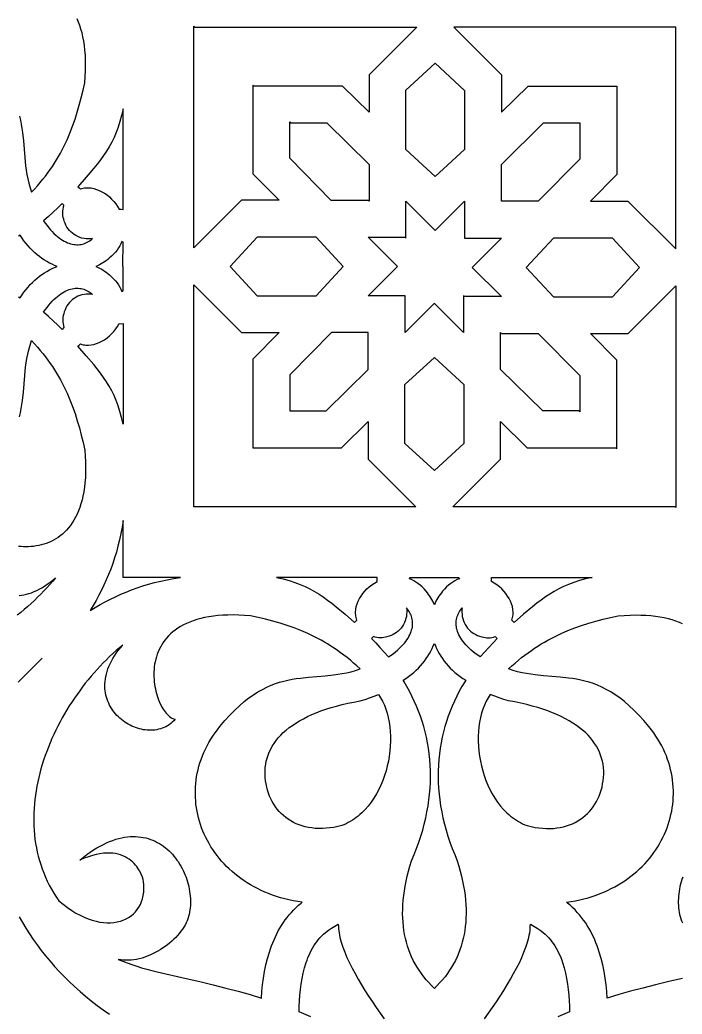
# Model space of a CAD drawing. Extents: x -212 to 212, y -212 to 212.
# Drawn here: x -64.7 to 38.6, y -116.6 to 38.6 of the extents above; entities that cross this region are included whole.
import ezdxf

# ---------------------------------------------------------------- set-up
doc = ezdxf.new("R2010")
doc.units = 0
doc.layers.add('PLAN_1', color=18, linetype='CONTINUOUS')

msp = doc.modelspace()

# ---------------------------------------------------------------- linework, layer by layer
at = {"layer": 'PLAN_1'}
for points in [[(-64.78, 23.55), (-64.63, 22.9), (-64.5, 22.26), (-64.4, 21.61), (-64.31, 20.97), (-64.18, 19.69), (-63.97, 17.1), (-63.83, 15.78), (-63.73, 15.12), (-63.62, 14.44), (-63.48, 13.76), (-63.32, 13.07), (-63.12, 12.36), (-62.89, 11.65), (-62.42, 12.16), (-61.98, 12.66), (-61.55, 13.17), (-61.14, 13.68), (-60.74, 14.18), (-60.36, 14.69), (-60, 15.2), (-59.65, 15.7), (-59.32, 16.21), (-59, 16.73), (-58.7, 17.24), (-58.41, 17.75), (-57.86, 18.79), (-57.37, 19.83), (-56.91, 20.89), (-56.5, 21.96), (-56.12, 23.04), (-55.77, 24.14), (-55.45, 25.27), (-55.15, 26.41), (-54.86, 27.57), (-54.6, 28.76), (-54.53, 29.7), (-54.48, 30.59), (-54.47, 31.45), (-54.48, 32.28), (-54.51, 33.07), (-54.57, 33.82), (-54.65, 34.55), (-54.75, 35.24), (-54.88, 35.9), (-55.02, 36.53), (-55.19, 37.13), (-55.37, 37.69), (-55.57, 38.23), (-55.79, 38.74)], [(-64.91, -4.66), (-64.67, -4.82), (-64.38, -4.37), (-64.08, -3.94), (-63.76, -3.53), (-63.44, -3.14), (-63.1, -2.76), (-62.75, -2.41), (-62.4, -2.08), (-62.03, -1.76), (-61.66, -1.46), (-61.28, -1.19), (-60.9, -0.93), (-60.51, -0.69), (-60.11, -0.47), (-59.71, -0.27), (-59.31, -0.09), (-58.9, 0.07), (-59.31, 0.23), (-59.71, 0.41), (-60.11, 0.61), (-60.51, 0.83), (-60.9, 1.07), (-61.29, 1.33), (-61.67, 1.61), (-62.04, 1.9), (-62.4, 2.22), (-62.76, 2.55), (-63.1, 2.91), (-63.44, 3.28), (-63.76, 3.67), (-64.08, 4.08), (-64.38, 4.51), (-64.67, 4.96), (-64.91, 4.81)], [(-64.78, -23.41), (-64.63, -22.76), (-64.5, -22.11), (-64.39, -21.47), (-64.31, -20.83), (-64.18, -19.54), (-63.97, -16.96), (-63.83, -15.64), (-63.73, -14.97), (-63.62, -14.3), (-63.48, -13.61), (-63.32, -12.92), (-63.12, -12.22), (-62.89, -11.51), (-62.42, -12.01), (-61.97, -12.52), (-61.55, -13.03), (-61.13, -13.53), (-60.74, -14.04), (-60.36, -14.55), (-60, -15.05), (-59.65, -15.56), (-59.32, -16.07), (-59, -16.58), (-58.7, -17.1), (-58.41, -17.61), (-57.86, -18.64), (-57.37, -19.69), (-56.91, -20.74), (-56.5, -21.81), (-56.12, -22.9), (-55.77, -24), (-55.44, -25.12), (-55.14, -26.26), (-54.86, -27.43), (-54.6, -28.62), (-54.53, -29.55), (-54.48, -30.45), (-54.47, -31.31), (-54.48, -32.13), (-54.51, -32.92), (-54.57, -33.68), (-54.65, -34.4), (-54.75, -35.1), (-54.88, -35.76), (-55.02, -36.38), (-55.19, -36.98), (-55.37, -37.55), (-55.57, -38.09), (-55.79, -38.6), (-56.03, -39.08), (-56.28, -39.53), (-56.55, -39.96), (-56.83, -40.35), (-57.12, -40.73), (-57.43, -41.08), (-57.75, -41.4), (-58.08, -41.7), (-58.42, -41.97), (-58.76, -42.22), (-59.12, -42.45), (-59.49, -42.66), (-59.86, -42.85), (-60.23, -43.02), (-60.61, -43.16), (-61, -43.29), (-61.39, -43.4), (-61.78, -43.49), (-62.17, -43.56), (-62.57, -43.62), (-62.96, -43.66), (-63.36, -43.68), (-63.75, -43.69), (-64.14, -43.68), (-64.52, -43.66), (-64.91, -43.63)], [(-64.84, -51.29), (-64.46, -51.24), (-64.08, -51.18), (-63.69, -51.09), (-63.3, -50.98), (-62.9, -50.85), (-62.5, -50.69), (-62.1, -50.51), (-61.69, -50.3), (-61.27, -50.07), (-60.86, -49.82), (-60.44, -49.54), (-60.01, -49.23), (-59.59, -48.89), (-59.16, -48.52), (-59.59, -49.04), (-60.04, -49.56), (-60.5, -50.07), (-60.97, -50.58), (-61.46, -51.08), (-61.95, -51.57), (-62.46, -52.06), (-62.97, -52.54), (-63.5, -53.01), (-64.04, -53.47), (-64.59, -53.93), (-65.14, -54.38)], [(38.64, -111.06), (36.5, -111.56), (34.43, -112.06), (32.44, -112.57), (30.52, -113.07), (28.68, -113.59), (26.9, -114.13), (26.82, -113.08), (26.72, -112.04), (26.58, -111), (26.41, -109.97), (26.2, -108.95), (25.95, -107.94), (25.66, -106.95), (25.5, -106.46), (25.33, -105.98), (25.14, -105.5), (24.94, -105.03), (24.73, -104.57), (24.51, -104.11), (24.28, -103.66), (24.03, -103.22), (23.76, -102.79), (23.48, -102.36), (23.19, -101.95), (22.88, -101.54), (22.56, -101.14), (22.22, -100.75), (21.87, -100.37), (21.5, -100), (21.11, -99.65), (20.71, -99.3), (20.55, -99.17), (21.25, -99.07), (21.94, -98.94), (22.61, -98.8), (23.27, -98.64), (23.92, -98.46), (24.56, -98.27), (25.18, -98.06), (25.78, -97.83), (26.37, -97.58), (26.95, -97.33), (27.52, -97.05), (28.07, -96.76), (28.6, -96.46), (29.12, -96.14), (29.63, -95.81), (30.12, -95.47), (30.59, -95.12), (31.05, -94.75), (31.5, -94.37), (31.93, -93.98), (32.34, -93.58), (32.74, -93.17), (33.12, -92.75), (33.48, -92.32), (33.83, -91.87), (34.17, -91.42), (34.48, -90.97), (34.78, -90.5), (35.07, -90.03), (35.33, -89.55), (35.58, -89.06), (35.82, -88.56), (36.03, -88.06), (36.23, -87.56), (36.41, -87.05), (36.57, -86.53), (36.71, -86.01), (36.84, -85.48), (36.95, -84.96), (37.04, -84.42), (37.11, -83.89), (37.17, -83.35), (37.2, -82.81), (37.22, -82.27), (37.21, -81.73), (37.19, -81.19), (37.15, -80.65), (37.09, -80.1), (37.01, -79.56), (36.91, -79.02), (36.79, -78.48), (36.65, -77.94), (36.49, -77.4), (36.32, -76.87), (36.12, -76.34), (35.9, -75.81), (35.66, -75.29), (35.39, -74.77), (35.11, -74.25), (34.81, -73.74), (34.49, -73.23), (34.14, -72.73), (33.78, -72.24), (33.39, -71.75), (32.59, -70.82), (31.82, -69.97), (31.05, -69.19), (30.31, -68.49), (29.57, -67.86), (28.85, -67.29), (28.14, -66.78), (27.44, -66.34), (26.75, -65.94), (26.07, -65.6), (25.39, -65.3), (24.73, -65.04), (24.07, -64.83), (23.41, -64.64), (22.76, -64.49), (22.12, -64.36), (21.47, -64.26), (20.83, -64.17), (19.55, -64.04), (16.96, -63.83), (15.64, -63.69), (14.97, -63.59), (14.3, -63.48), (13.62, -63.34), (12.92, -63.18), (12.22, -62.98), (11.51, -62.75), (12.02, -62.28), (12.52, -61.84), (13.03, -61.41), (13.54, -60.99), (14.04, -60.6), (14.55, -60.22), (15.06, -59.86), (15.56, -59.51), (16.07, -59.18), (16.58, -58.86), (17.1, -58.56), (17.61, -58.27), (18.65, -57.72), (19.69, -57.23), (20.75, -56.77), (21.82, -56.36), (22.9, -55.98), (24, -55.63), (25.13, -55.31), (26.27, -55.01), (27.43, -54.72), (28.62, -54.46), (29.56, -54.39), (30.45, -54.34), (31.31, -54.33), (32.14, -54.34), (32.93, -54.37), (33.68, -54.43), (34.41, -54.51), (35.1, -54.61), (35.76, -54.74), (36.39, -54.88), (36.99, -55.05), (37.55, -55.23), (38.09, -55.43), (38.6, -55.65)], [(-64.97, -64.83), (-61.23, -61.09), (-64.97, -64.83)], [(38.67, -95.28), (38.54, -95.64), (38.43, -96), (38.33, -96.37), (38.24, -96.74), (38.16, -97.11), (38.1, -97.48), (38.05, -97.85), (38.01, -98.22), (37.99, -98.58), (37.98, -98.95), (37.98, -99.31), (37.99, -99.68), (38.02, -100.03), (38.06, -100.39), (38.12, -100.73), (38.19, -101.08), (38.27, -101.41), (38.37, -101.74), (38.49, -102.07), (38.64, -102.4)], [(-64.82, -101.44), (-64.31, -102.34), (-63.78, -103.23), (-63.21, -104.11), (-62.63, -104.98), (-62.01, -105.84), (-61.38, -106.69), (-60.71, -107.53), (-60.02, -108.36), (-59.31, -109.18), (-58.57, -109.99), (-57.8, -110.78), (-57.01, -111.57), (-56.19, -112.33), (-55.34, -113.09), (-54.47, -113.83), (-53.58, -114.56), (-52.66, -115.27), (-51.71, -115.96), (-50.73, -116.64)], [(-19.32, -117.05), (-21.17, -116.26), (-21.15, -115.41), (-21.1, -114.55), (-21.04, -113.68), (-20.95, -112.81), (-20.84, -111.94), (-20.7, -111.08), (-20.52, -110.24), (-20.31, -109.41), (-20.06, -108.59), (-19.93, -108.2), (-19.78, -107.81), (-19.62, -107.43), (-19.45, -107.06), (-19.26, -106.69), (-19.07, -106.34), (-18.86, -105.99), (-18.65, -105.66), (-18.42, -105.33), (-18.17, -105.02), (-17.91, -104.72), (-17.64, -104.44), (-17.36, -104.16), (-17.06, -103.9), (-16.59, -103.54), (-16.09, -103.21), (-15.58, -102.9), (-15.05, -102.61), (-15.04, -102.94), (-15.03, -103.27), (-14.99, -103.61), (-14.94, -103.96), (-14.88, -104.31), (-14.8, -104.68), (-14.6, -105.42), (-14.35, -106.19), (-14.05, -106.98), (-13.71, -107.79), (-13.33, -108.61), (-12.9, -109.46), (-12.44, -110.31), (-11.95, -111.18), (-11.43, -112.05), (-10.89, -112.93), (-10.32, -113.82), (-9.74, -114.7), (-9.13, -115.59), (-7.9, -117.35)], [(7.76, -117.35), (9, -115.59), (9.6, -114.71), (10.18, -113.82), (10.75, -112.93), (11.29, -112.05), (11.81, -111.18), (12.3, -110.31), (12.76, -109.46), (13.19, -108.62), (13.57, -107.79), (13.91, -106.98), (14.21, -106.19), (14.46, -105.42), (14.66, -104.68), (14.74, -104.32), (14.8, -103.96), (14.85, -103.61), (14.88, -103.27), (14.9, -102.94), (14.91, -102.61), (15.44, -102.9), (15.95, -103.21), (16.45, -103.54), (16.92, -103.9), (17.22, -104.16), (17.5, -104.44), (17.78, -104.72), (18.03, -105.02), (18.28, -105.34), (18.51, -105.66), (18.73, -105.99), (18.93, -106.34), (19.13, -106.69), (19.31, -107.06), (19.48, -107.43), (19.64, -107.81), (19.79, -108.2), (19.93, -108.6), (20.17, -109.41), (20.38, -110.24), (20.56, -111.09), (20.7, -111.95), (20.82, -112.81), (20.9, -113.68), (20.97, -114.55), (21.01, -115.41), (21.03, -116.26), (19.18, -117.05)]]:
    msp.add_lwpolyline(points, dxfattribs=at)
for points in [[(-28.23, 28.23), (-28.37, 28.37), (-28.38, 14.55), (-24.29, 10.4), (-30.14, 10.4), (-37.59, 2.96), (-37.57, 37.57), (-37.43, 37.43), (-2.82, 37.45), (-10.26, 29.99), (-10.26, 24.15), (-14.41, 28.24)], [(28.37, 28.23), (28.38, 14.41), (24.29, 10.26), (30.13, 10.26), (37.59, 2.81), (37.57, 37.43), (2.95, 37.45), (10.4, 29.99), (10.4, 24.15), (14.55, 28.24)], [(0.07, 14.13), (-4.51, 18.35), (-4.51, 27.57), (0.07, 31.79), (4.65, 27.56), (4.65, 18.35)], [(-55.67, 12.51), (-55.49, 12.36), (-55.32, 12.19), (-55.29, 12.17), (-55.08, 12.23), (-54.87, 12.28), (-54.66, 12.32), (-54.45, 12.34), (-54.24, 12.35), (-54.03, 12.35), (-53.6, 12.32), (-53.17, 12.24), (-52.75, 12.11), (-52.33, 11.95), (-51.92, 11.74), (-51.52, 11.5), (-51.13, 11.23), (-50.76, 10.92), (-50.41, 10.59), (-50.08, 10.22), (-49.77, 9.84), (-49.49, 9.42), (-49.23, 8.99), (-48.94, 9), (-48.63, 8.97), (-48.63, 24.67), (-48.85, 23.66), (-49.11, 22.71), (-49.39, 21.83), (-49.7, 21), (-50.03, 20.21), (-50.4, 19.47), (-50.79, 18.75), (-51.21, 18.06), (-51.66, 17.39), (-52.14, 16.72), (-52.65, 16.06), (-53.19, 15.39), (-54.37, 14)], [(-10.25, 10.25), (-10.39, 10.39), (-16.14, 10.39), (-22.63, 16.97), (-22.63, 22.63), (-22.49, 22.49), (-16.83, 22.49), (-10.25, 15.99)], [(10.39, 10.25), (10.39, 15.99), (16.97, 22.49), (22.63, 22.49), (22.63, 16.83), (16.13, 10.25)], [(-57.85, 9.57), (-57.89, 9.62), (-58.14, 9.89), (-58.82, 9.22), (-59.53, 8.56), (-60.27, 7.89), (-61.03, 7.22), (-60.75, 6.83), (-60.48, 6.46), (-60.21, 6.12), (-59.94, 5.81), (-59.67, 5.51), (-59.4, 5.24), (-59.13, 4.98), (-58.87, 4.75), (-58.6, 4.54), (-58.34, 4.35), (-58.08, 4.18), (-57.82, 4.03), (-57.56, 3.9), (-57.31, 3.78), (-57.05, 3.69), (-56.81, 3.61), (-56.56, 3.55), (-56.32, 3.5), (-56.08, 3.48), (-55.84, 3.47), (-55.61, 3.47), (-55.38, 3.49), (-55.16, 3.52), (-54.94, 3.57), (-54.73, 3.63), (-54.52, 3.71), (-54.32, 3.8), (-54.12, 3.9), (-53.93, 4.01), (-53.74, 4.14), (-53.56, 4.27), (-53.38, 4.42), (-53.7, 4.38), (-54.02, 4.37), (-54.37, 4.39), (-54.71, 4.43), (-55.04, 4.51), (-55.36, 4.61), (-55.67, 4.73), (-55.97, 4.88), (-56.25, 5.06), (-56.51, 5.25), (-56.76, 5.47), (-56.98, 5.71), (-57.19, 5.96), (-57.38, 6.23), (-57.54, 6.52), (-57.68, 6.82), (-57.8, 7.13), (-57.88, 7.46), (-57.95, 7.71), (-58, 7.97), (-58.02, 8.23), (-58.03, 8.5), (-58.02, 8.77), (-57.98, 9.04), (-57.93, 9.31)], [(-4.64, -4.5), (-10.4, -4.5), (-5.82, 0.07), (-5.83, 0.07), (-10.4, 4.64), (-4.64, 4.64), (-4.5, 4.5), (-4.5, 10.26), (0.07, 5.69), (0.07, 5.68), (4.64, 10.25), (4.64, 4.5), (10.4, 4.5), (5.82, -0.07), (5.83, -0.07), (10.4, -4.64), (4.64, -4.64), (4.5, -4.5), (4.5, -10.26), (-0.07, -5.69), (-0.07, -5.68), (-4.64, -10.25)], [(-48.63, 0.07), (-48.64, 0.07), (-48.63, 3.89), (-48.81, 3.97), (-48.96, 3.63), (-49.13, 3.29), (-49.33, 2.96), (-49.56, 2.63), (-49.82, 2.3), (-50.1, 1.98), (-50.42, 1.67), (-50.77, 1.36), (-51.01, 1.16), (-51.26, 0.97), (-51.52, 0.79), (-51.78, 0.62), (-52.05, 0.47), (-52.32, 0.32), (-52.59, 0.19), (-52.87, 0.07), (-52.59, -0.05), (-52.32, -0.18), (-52.05, -0.32), (-51.78, -0.48), (-51.52, -0.65), (-51.26, -0.83), (-51.01, -1.02), (-50.76, -1.22), (-50.42, -1.53), (-50.1, -1.84), (-49.81, -2.16), (-49.56, -2.48), (-49.33, -2.82), (-49.13, -3.15), (-48.95, -3.49), (-48.81, -3.83), (-48.63, -3.75)], [(-14.27, 0.07), (-18.49, 4.65), (-27.71, 4.65), (-31.93, 0.07), (-27.7, -4.51), (-18.49, -4.5)], [(14.27, -0.07), (18.49, -4.65), (27.71, -4.65), (31.93, -0.07), (27.7, 4.51), (18.49, 4.5), (14.27, -0.07)], [(-28.37, -28.23), (-14.55, -28.24), (-10.4, -24.15), (-10.4, -29.99), (-2.95, -37.45), (-37.57, -37.43), (-37.59, -2.81), (-30.13, -10.26), (-24.29, -10.26), (-28.38, -14.41)], [(37.57, -37.57), (37.43, -37.43), (2.82, -37.45), (10.26, -29.99), (10.26, -24.15), (14.41, -28.24), (28.23, -28.23), (28.37, -28.37), (28.38, -14.55), (24.29, -10.4), (30.14, -10.4), (37.59, -2.96)], [(-57.84, -9.43), (-57.89, -9.48), (-58.14, -9.75), (-58.82, -9.08), (-59.53, -8.42), (-60.26, -7.75), (-61.02, -7.07), (-60.75, -6.69), (-60.48, -6.32), (-60.21, -5.98), (-59.94, -5.66), (-59.67, -5.37), (-59.4, -5.09), (-59.13, -4.84), (-58.87, -4.61), (-58.6, -4.4), (-58.34, -4.21), (-58.08, -4.04), (-57.82, -3.89), (-57.56, -3.75), (-57.31, -3.64), (-57.05, -3.54), (-56.81, -3.47), (-56.56, -3.41), (-56.32, -3.36), (-56.08, -3.33), (-55.84, -3.32), (-55.61, -3.33), (-55.38, -3.35), (-55.16, -3.38), (-54.94, -3.43), (-54.73, -3.49), (-54.52, -3.57), (-54.32, -3.66), (-54.12, -3.76), (-53.92, -3.87), (-53.74, -4), (-53.55, -4.13), (-53.38, -4.28), (-53.69, -4.24), (-54.02, -4.23), (-54.37, -4.25), (-54.71, -4.29), (-55.04, -4.36), (-55.36, -4.46), (-55.67, -4.59), (-55.96, -4.74), (-56.24, -4.92), (-56.51, -5.11), (-56.75, -5.33), (-56.98, -5.56), (-57.19, -5.82), (-57.38, -6.09), (-57.54, -6.38), (-57.68, -6.68), (-57.8, -6.99), (-57.88, -7.32), (-57.95, -7.57), (-58, -7.83), (-58.02, -8.09), (-58.03, -8.36), (-58.02, -8.63), (-57.98, -8.9), (-57.92, -9.16)], [(-55.67, -12.36), (-55.49, -12.22), (-55.32, -12.05), (-55.29, -12.02), (-55.08, -12.09), (-54.87, -12.14), (-54.66, -12.18), (-54.45, -12.2), (-54.24, -12.21), (-54.03, -12.21), (-53.6, -12.18), (-53.17, -12.1), (-52.75, -11.97), (-52.33, -11.81), (-51.92, -11.6), (-51.52, -11.36), (-51.13, -11.09), (-50.76, -10.78), (-50.41, -10.44), (-50.08, -10.08), (-49.77, -9.69), (-49.48, -9.28), (-49.23, -8.85), (-48.93, -8.86), (-48.63, -8.83), (-48.62, -24.53), (-48.85, -23.51), (-49.11, -22.57), (-49.39, -21.69), (-49.7, -20.85), (-50.03, -20.07), (-50.4, -19.32), (-50.79, -18.61), (-51.21, -17.92), (-51.66, -17.24), (-52.14, -16.58), (-52.65, -15.92), (-53.19, -15.25), (-54.37, -13.86)], [(-10.39, -10.25), (-16.13, -10.25), (-22.63, -16.83), (-22.63, -22.49), (-16.97, -22.49), (-10.39, -15.99)], [(22.63, -22.63), (22.49, -22.49), (16.83, -22.49), (10.25, -16), (10.25, -10.25), (10.39, -10.39), (16.14, -10.39), (22.63, -16.97)], [(-0.07, -14.13), (4.51, -18.35), (4.51, -27.57), (-0.07, -31.79), (-4.65, -27.56), (-4.65, -18.35), (-0.07, -14.12)], [(-48.61, -48.47), (-48.61, -39.56), (-48.78, -40.61), (-48.97, -41.63), (-49.18, -42.62), (-49.42, -43.58), (-49.67, -44.51), (-49.94, -45.42), (-50.24, -46.3), (-50.55, -47.17), (-50.89, -48.01), (-51.24, -48.84), (-51.62, -49.66), (-52.01, -50.46), (-52.42, -51.26), (-52.84, -52.05), (-53.29, -52.83), (-53.75, -53.61), (-52.97, -53.15), (-52.19, -52.7), (-51.4, -52.28), (-50.6, -51.87), (-49.8, -51.48), (-48.98, -51.1), (-48.15, -50.75), (-47.31, -50.41), (-46.44, -50.1), (-45.56, -49.8), (-44.65, -49.53), (-43.72, -49.27), (-42.76, -49.04), (-41.77, -48.83), (-40.75, -48.64), (-39.69, -48.47)], [(-12.5, -55.53), (-12.36, -55.35), (-12.19, -55.18), (-12.16, -55.15), (-12.23, -54.94), (-12.28, -54.73), (-12.32, -54.52), (-12.34, -54.31), (-12.35, -54.1), (-12.35, -53.88), (-12.32, -53.46), (-12.24, -53.03), (-12.11, -52.61), (-11.95, -52.19), (-11.74, -51.78), (-11.5, -51.38), (-11.23, -50.99), (-10.92, -50.62), (-10.58, -50.27), (-10.22, -49.94), (-9.83, -49.63), (-9.42, -49.34), (-8.99, -49.09), (-9, -48.79), (-8.97, -48.49), (-24.67, -48.48), (-23.65, -48.71), (-22.71, -48.97), (-21.83, -49.25), (-21, -49.56), (-20.21, -49.89), (-19.47, -50.26), (-18.75, -50.65), (-18.06, -51.07), (-17.39, -51.52), (-16.72, -52), (-16.06, -52.51), (-15.39, -53.05), (-14, -54.23)], [(-0.07, -48.49), (-0.07, -48.5), (3.75, -48.49), (3.83, -48.67), (3.49, -48.81), (3.15, -48.99), (2.82, -49.19), (2.49, -49.42), (2.16, -49.67), (1.84, -49.96), (1.53, -50.28), (1.22, -50.63), (1.02, -50.87), (0.83, -51.12), (0.65, -51.38), (0.48, -51.64), (0.33, -51.91), (0.18, -52.18), (0.05, -52.45), (-0.07, -52.73), (-0.32, -52.18), (-0.47, -51.91), (-0.62, -51.64), (-0.79, -51.38), (-0.97, -51.12), (-1.16, -50.87), (-1.36, -50.62), (-1.67, -50.27), (-1.98, -49.96), (-2.3, -49.67), (-2.63, -49.42), (-2.96, -49.19), (-3.29, -48.99), (-3.63, -48.81), (-3.97, -48.67), (-3.89, -48.49)], [(12.37, -55.53), (12.22, -55.35), (12.05, -55.18), (12.02, -55.15), (12.09, -54.94), (12.14, -54.73), (12.18, -54.52), (12.2, -54.31), (12.21, -54.1), (12.21, -53.89), (12.18, -53.46), (12.1, -53.03), (11.97, -52.61), (11.81, -52.19), (11.6, -51.78), (11.36, -51.38), (11.09, -50.99), (10.78, -50.62), (10.45, -50.27), (10.08, -49.94), (9.69, -49.63), (9.28, -49.34), (8.85, -49.09), (8.86, -48.79), (8.83, -48.49), (24.53, -48.49), (23.52, -48.71), (22.57, -48.97), (21.69, -49.25), (20.86, -49.56), (20.07, -49.89), (19.33, -50.26), (18.61, -50.65), (17.92, -51.07), (17.25, -51.52), (16.58, -52), (15.92, -52.51), (15.25, -53.05), (13.86, -54.23)], [(-9.57, -57.7), (-9.62, -57.75), (-9.89, -58), (-9.22, -58.68), (-8.56, -59.39), (-7.89, -60.12), (-7.21, -60.88), (-6.83, -60.61), (-6.46, -60.34), (-6.12, -60.07), (-5.8, -59.8), (-5.51, -59.53), (-5.23, -59.26), (-4.98, -58.99), (-4.75, -58.73), (-4.54, -58.46), (-4.35, -58.2), (-4.18, -57.94), (-4.03, -57.68), (-3.89, -57.42), (-3.78, -57.17), (-3.68, -56.91), (-3.61, -56.67), (-3.55, -56.42), (-3.5, -56.18), (-3.47, -55.94), (-3.46, -55.7), (-3.47, -55.47), (-3.49, -55.25), (-3.52, -55.02), (-3.57, -54.8), (-3.63, -54.59), (-3.71, -54.38), (-3.8, -54.18), (-3.9, -53.98), (-4.01, -53.78), (-4.14, -53.6), (-4.27, -53.41), (-4.42, -53.24), (-4.38, -53.55), (-4.37, -53.88), (-4.39, -54.23), (-4.43, -54.57), (-4.5, -54.9), (-4.6, -55.22), (-4.73, -55.53), (-4.88, -55.82), (-5.06, -56.1), (-5.25, -56.37), (-5.47, -56.61), (-5.7, -56.84), (-5.96, -57.05), (-6.23, -57.24), (-6.52, -57.4), (-6.82, -57.54), (-7.13, -57.65), (-7.46, -57.74), (-7.71, -57.81), (-7.97, -57.86), (-8.23, -57.88), (-8.5, -57.89), (-8.77, -57.88), (-9.04, -57.84), (-9.3, -57.78)], [(9.43, -57.71), (9.48, -57.75), (9.75, -58), (9.08, -58.68), (8.42, -59.39), (7.75, -60.13), (7.08, -60.89), (6.69, -60.61), (6.32, -60.34), (5.98, -60.07), (5.67, -59.8), (5.37, -59.53), (5.1, -59.26), (4.84, -58.99), (4.61, -58.73), (4.4, -58.46), (4.21, -58.2), (4.04, -57.94), (3.89, -57.68), (3.76, -57.42), (3.64, -57.17), (3.55, -56.91), (3.47, -56.66), (3.41, -56.42), (3.36, -56.18), (3.34, -55.94), (3.33, -55.7), (3.33, -55.47), (3.35, -55.24), (3.38, -55.02), (3.43, -54.8), (3.49, -54.59), (3.57, -54.38), (3.66, -54.18), (3.76, -53.98), (3.87, -53.78), (4, -53.6), (4.13, -53.42), (4.28, -53.24), (4.24, -53.55), (4.23, -53.88), (4.25, -54.23), (4.29, -54.57), (4.37, -54.9), (4.47, -55.22), (4.59, -55.53), (4.74, -55.83), (4.92, -56.11), (5.11, -56.37), (5.33, -56.62), (5.57, -56.84), (5.82, -57.05), (6.09, -57.24), (6.38, -57.4), (6.68, -57.54), (6.99, -57.66), (7.32, -57.74), (7.57, -57.81), (7.83, -57.86), (8.09, -57.88), (8.36, -57.89), (8.63, -57.88), (8.9, -57.84), (9.17, -57.79)], [(-27.04, -114.13), (-26.96, -113.08), (-26.86, -112.04), (-26.72, -111), (-26.55, -109.97), (-26.34, -108.94), (-26.09, -107.94), (-25.8, -106.95), (-25.64, -106.46), (-25.46, -105.98), (-25.28, -105.5), (-25.08, -105.03), (-24.87, -104.57), (-24.65, -104.11), (-24.41, -103.66), (-24.16, -103.22), (-23.9, -102.79), (-23.62, -102.36), (-23.33, -101.94), (-23.02, -101.54), (-22.7, -101.14), (-22.36, -100.75), (-22.01, -100.37), (-21.64, -100), (-21.25, -99.65), (-20.84, -99.3), (-20.69, -99.17), (-21.39, -99.07), (-22.08, -98.94), (-22.75, -98.8), (-23.41, -98.64), (-24.06, -98.46), (-24.69, -98.26), (-25.31, -98.05), (-25.92, -97.83), (-26.51, -97.58), (-27.09, -97.32), (-27.65, -97.05), (-28.2, -96.76), (-28.74, -96.46), (-29.26, -96.14), (-29.76, -95.81), (-30.25, -95.47), (-30.73, -95.11), (-31.19, -94.75), (-31.63, -94.37), (-32.06, -93.98), (-32.48, -93.58), (-32.87, -93.17), (-33.26, -92.74), (-33.62, -92.31), (-33.97, -91.87), (-34.3, -91.42), (-34.62, -90.96), (-34.92, -90.5), (-35.2, -90.02), (-35.47, -89.54), (-35.72, -89.06), (-35.95, -88.56), (-36.17, -88.06), (-36.37, -87.55), (-36.55, -87.04), (-36.71, -86.53), (-36.85, -86.01), (-36.98, -85.48), (-37.09, -84.95), (-37.18, -84.42), (-37.25, -83.89), (-37.3, -83.35), (-37.34, -82.81), (-37.35, -82.27), (-37.35, -81.73), (-37.33, -81.19), (-37.29, -80.64), (-37.23, -80.1), (-37.15, -79.56), (-37.05, -79.02), (-36.93, -78.48), (-36.79, -77.94), (-36.63, -77.4), (-36.45, -76.87), (-36.25, -76.34), (-36.03, -75.81), (-35.79, -75.28), (-35.53, -74.76), (-35.25, -74.25), (-34.95, -73.74), (-34.62, -73.23), (-34.28, -72.73), (-33.91, -72.24), (-33.53, -71.75), (-32.73, -70.82), (-31.95, -69.96), (-31.19, -69.19), (-30.44, -68.49), (-29.71, -67.85), (-28.99, -67.29), (-28.28, -66.78), (-27.58, -66.33), (-26.89, -65.94), (-26.2, -65.6), (-25.53, -65.3), (-24.87, -65.04), (-24.21, -64.82), (-23.55, -64.64), (-22.9, -64.49), (-22.25, -64.36), (-21.61, -64.25), (-20.97, -64.17), (-19.68, -64.04), (-17.1, -63.83), (-15.78, -63.69), (-15.11, -63.59), (-14.44, -63.48), (-13.75, -63.34), (-13.06, -63.18), (-12.36, -62.98), (-11.65, -62.75), (-12.15, -62.28), (-12.66, -61.83), (-13.17, -61.41), (-13.67, -60.99), (-14.18, -60.6), (-14.69, -60.22), (-15.19, -59.86), (-15.7, -59.51), (-16.21, -59.18), (-16.72, -58.86), (-17.23, -58.56), (-17.75, -58.27), (-18.78, -57.72), (-19.83, -57.23), (-20.88, -56.77), (-21.95, -56.36), (-23.04, -55.98), (-24.14, -55.63), (-25.26, -55.3), (-26.4, -55), (-27.57, -54.72), (-28.76, -54.46), (-29.69, -54.39), (-30.59, -54.34), (-31.45, -54.33), (-32.27, -54.34), (-33.06, -54.37), (-33.82, -54.43), (-34.54, -54.51), (-35.24, -54.61), (-35.9, -54.74), (-36.52, -54.88), (-37.12, -55.05), (-37.69, -55.23), (-38.23, -55.43), (-38.74, -55.65), (-39.22, -55.89), (-39.67, -56.14), (-40.1, -56.41), (-40.49, -56.69), (-40.87, -56.98), (-41.22, -57.29), (-41.54, -57.61), (-41.84, -57.94), (-42.11, -58.28), (-42.36, -58.62), (-42.59, -58.98), (-42.8, -59.35), (-42.99, -59.72), (-43.16, -60.09), (-43.3, -60.47), (-43.43, -60.86), (-43.54, -61.25), (-43.63, -61.64), (-43.7, -62.03), (-43.76, -62.43), (-43.8, -62.82), (-43.82, -63.22), (-43.83, -63.61), (-43.82, -64), (-43.8, -64.38), (-43.77, -64.77), (-43.72, -65.15), (-43.66, -65.52), (-43.59, -65.88), (-43.51, -66.24), (-43.32, -66.93), (-43.09, -67.59), (-42.82, -68.19), (-42.53, -68.75), (-42.38, -69.01), (-42.22, -69.25), (-42.06, -69.47), (-41.89, -69.68), (-41.72, -69.87), (-41.55, -70.04), (-41.38, -70.19), (-41.2, -70.32), (-41.02, -70.43), (-40.85, -70.51), (-40.67, -70.58), (-40.49, -70.62), (-40.72, -70.86), (-40.95, -71.07), (-41.19, -71.27), (-41.44, -71.46), (-41.69, -71.62), (-41.96, -71.77), (-42.23, -71.9), (-42.51, -72.01), (-42.79, -72.1), (-43.08, -72.18), (-43.37, -72.24), (-43.66, -72.29), (-43.96, -72.32), (-44.26, -72.33), (-44.56, -72.33), (-44.86, -72.31), (-45.17, -72.28), (-45.47, -72.24), (-45.77, -72.18), (-46.07, -72.11), (-46.37, -72.02), (-46.67, -71.92), (-46.96, -71.8), (-47.25, -71.68), (-47.54, -71.54), (-47.82, -71.38), (-48.09, -71.22), (-48.36, -71.04), (-48.62, -70.86), (-48.88, -70.66), (-49.12, -70.45), (-49.36, -70.23), (-49.59, -70), (-49.8, -69.75), (-50.01, -69.5), (-50.21, -69.24), (-50.39, -68.97), (-50.56, -68.69), (-50.72, -68.4), (-50.87, -68.1), (-51, -67.79), (-51.11, -67.48), (-51.21, -67.16), (-51.3, -66.83), (-51.36, -66.49), (-51.41, -66.15), (-51.45, -65.79), (-51.46, -65.44), (-51.46, -65.07), (-51.43, -64.7), (-51.38, -64.32), (-51.32, -63.94), (-51.23, -63.55), (-51.12, -63.16), (-50.99, -62.76), (-50.83, -62.36), (-50.65, -61.96), (-50.44, -61.55), (-50.21, -61.13), (-49.96, -60.72), (-49.68, -60.3), (-49.37, -59.87), (-49.03, -59.45), (-48.66, -59.02), (-49.18, -59.45), (-49.7, -59.9), (-50.21, -60.36), (-50.72, -60.83), (-51.22, -61.32), (-51.71, -61.81), (-52.2, -62.32), (-52.68, -62.83), (-53.15, -63.36), (-53.61, -63.9), (-54.07, -64.45), (-54.52, -65), (-54.95, -65.57), (-55.38, -66.15), (-55.8, -66.73), (-56.21, -67.32), (-56.62, -67.92), (-57.01, -68.53), (-57.39, -69.15), (-57.75, -69.77), (-58.11, -70.4), (-58.46, -71.03), (-58.79, -71.67), (-59.12, -72.32), (-59.43, -72.97), (-59.72, -73.62), (-60.01, -74.28), (-60.28, -74.95), (-60.54, -75.62), (-60.78, -76.29), (-61.01, -76.97), (-61.23, -77.65), (-61.43, -78.33), (-61.61, -79.01), (-61.78, -79.7), (-61.93, -80.38), (-62.07, -81.07), (-62.19, -81.76), (-62.3, -82.45), (-62.39, -83.14), (-62.46, -83.83), (-62.51, -84.52), (-62.55, -85.21), (-62.56, -85.9), (-62.56, -86.59), (-62.54, -87.27), (-62.5, -87.95), (-62.45, -88.63), (-62.37, -89.31), (-62.27, -89.99), (-62.15, -90.66), (-62.01, -91.33), (-61.85, -91.99), (-61.67, -92.65), (-61.47, -93.3), (-61.25, -93.95), (-61, -94.6), (-60.73, -95.24), (-60.44, -95.87), (-60.13, -96.5), (-59.79, -97.11), (-59.43, -97.73), (-59.04, -98.33), (-58.63, -98.93), (-57.96, -99.49), (-57.3, -100), (-56.64, -100.45), (-55.98, -100.86), (-55.33, -101.21), (-54.69, -101.52), (-54.06, -101.77), (-53.44, -101.98), (-52.84, -102.15), (-52.24, -102.27), (-51.67, -102.35), (-51.1, -102.39), (-50.56, -102.38), (-50.04, -102.34), (-49.53, -102.25), (-49.05, -102.13), (-48.6, -101.97), (-48.16, -101.78), (-47.76, -101.55), (-47.38, -101.29), (-47.02, -101), (-46.7, -100.67), (-46.41, -100.32), (-46.16, -99.93), (-45.93, -99.52), (-45.74, -99.08), (-45.59, -98.62), (-45.48, -98.13), (-45.41, -97.61), (-45.37, -97.08), (-45.38, -96.52), (-45.43, -95.94), (-45.5, -95.63), (-45.61, -95.25), (-45.78, -94.81), (-46.02, -94.33), (-46.16, -94.09), (-46.32, -93.85), (-46.5, -93.6), (-46.7, -93.36), (-46.91, -93.12), (-47.15, -92.89), (-47.41, -92.67), (-47.68, -92.46), (-47.98, -92.27), (-48.3, -92.09), (-48.64, -91.93), (-49, -91.79), (-49.39, -91.67), (-49.8, -91.58), (-50.24, -91.52), (-50.7, -91.49), (-51.19, -91.49), (-51.7, -91.52), (-52.24, -91.6), (-52.8, -91.71), (-53.4, -91.86), (-54.02, -92.06), (-54.67, -92.3), (-55.35, -92.59), (-54.81, -92.15), (-54.28, -91.74), (-53.75, -91.36), (-53.23, -91.01), (-52.71, -90.69), (-52.21, -90.4), (-51.7, -90.14), (-51.21, -89.9), (-50.72, -89.69), (-50.24, -89.51), (-49.77, -89.35), (-49.3, -89.22), (-48.84, -89.11), (-48.39, -89.03), (-47.95, -88.97), (-47.52, -88.93), (-47.09, -88.91), (-46.67, -88.92), (-46.26, -88.94), (-45.86, -88.99), (-45.47, -89.05), (-45.08, -89.14), (-44.71, -89.24), (-44.34, -89.36), (-43.98, -89.5), (-43.63, -89.66), (-43.29, -89.83), (-42.96, -90.01), (-42.64, -90.21), (-42.33, -90.43), (-42.03, -90.66), (-41.74, -90.9), (-41.46, -91.15), (-41.19, -91.42), (-40.94, -91.69), (-40.69, -91.98), (-40.45, -92.27), (-40.22, -92.58), (-40, -92.89), (-39.8, -93.21), (-39.6, -93.54), (-39.42, -93.88), (-39.25, -94.22), (-39.09, -94.57), (-38.94, -94.92), (-38.8, -95.28), (-38.68, -95.64), (-38.57, -96), (-38.47, -96.37), (-38.38, -96.74), (-38.3, -97.11), (-38.24, -97.47), (-38.19, -97.84), (-38.15, -98.21), (-38.13, -98.58), (-38.11, -98.95), (-38.12, -99.31), (-38.13, -99.67), (-38.16, -100.03), (-38.2, -100.38), (-38.26, -100.73), (-38.33, -101.07), (-38.41, -101.41), (-38.51, -101.74), (-38.63, -102.07), (-38.78, -102.4), (-38.95, -102.73), (-39.14, -103.06), (-39.36, -103.39), (-39.59, -103.71), (-39.85, -104.03), (-40.12, -104.35), (-40.41, -104.66), (-40.72, -104.96), (-41.04, -105.26), (-41.37, -105.54), (-41.72, -105.82), (-42.08, -106.09), (-42.45, -106.34), (-42.83, -106.59), (-43.22, -106.82), (-43.62, -107.04), (-44.02, -107.24), (-44.43, -107.43), (-44.84, -107.59), (-45.25, -107.75), (-45.67, -107.88), (-46.09, -107.99), (-46.51, -108.09), (-46.93, -108.16), (-47.35, -108.21), (-47.76, -108.24), (-48.17, -108.24), (-48.58, -108.22), (-48.97, -108.17), (-49.37, -108.1), (-48.67, -108.38), (-47.96, -108.65), (-47.24, -108.91), (-46.49, -109.15), (-45.73, -109.39), (-44.94, -109.61), (-44.14, -109.82), (-43.33, -110.01), (-38.78, -111.06), (-36.63, -111.56), (-34.57, -112.06), (-32.57, -112.57), (-30.66, -113.07), (-28.82, -113.59)], [(-0.07, -58.76), (0.09, -59.17), (0.27, -59.57), (0.47, -59.97), (0.69, -60.37), (0.93, -60.76), (1.19, -61.15), (1.47, -61.53), (1.76, -61.9), (2.08, -62.26), (2.41, -62.62), (2.77, -62.96), (3.14, -63.3), (3.53, -63.62), (3.94, -63.94), (4.37, -64.24), (4.82, -64.53), (4.67, -64.77), (4.23, -65.5), (3.82, -66.24), (3.43, -67), (3.07, -67.76), (2.72, -68.54), (2.4, -69.33), (2.11, -70.13), (1.84, -70.94), (1.59, -71.76), (1.37, -72.59), (1.17, -73.43), (1, -74.27), (0.86, -75.13), (0.74, -76), (0.64, -76.87), (0.58, -77.76), (0.54, -78.65), (0.53, -79.55), (0.55, -80.45), (0.6, -81.36), (0.67, -82.28), (0.78, -83.21), (0.91, -84.14), (1.08, -85.07), (1.27, -86.01), (1.5, -86.96), (1.76, -87.91), (2.04, -88.86), (2.36, -89.82), (2.71, -90.78), (3.1, -91.74), (3.51, -92.71), (3.76, -93.52), (3.98, -94.32), (4.17, -95.11), (4.34, -95.89), (4.49, -96.65), (4.61, -97.4), (4.71, -98.13), (4.79, -98.86), (4.84, -99.57), (4.87, -100.27), (4.88, -100.96), (4.86, -101.63), (4.83, -102.29), (4.76, -102.94), (4.68, -103.58), (4.57, -104.2), (4.44, -104.82), (4.29, -105.42), (4.12, -106.01), (3.93, -106.58), (3.71, -107.15), (3.47, -107.7), (3.21, -108.25), (2.93, -108.78), (2.63, -109.3), (2.31, -109.8), (1.96, -110.3), (1.6, -110.79), (1.21, -111.26), (0.81, -111.72), (0.38, -112.17), (-0.07, -112.62), (-0.52, -112.17), (-0.94, -111.72), (-1.35, -111.26), (-1.73, -110.79), (-2.1, -110.3), (-2.44, -109.8), (-2.77, -109.3), (-3.07, -108.78), (-3.35, -108.25), (-3.61, -107.7), (-3.85, -107.15), (-4.06, -106.58), (-4.26, -106.01), (-4.43, -105.42), (-4.58, -104.82), (-4.71, -104.2), (-4.82, -103.58), (-4.9, -102.94), (-4.96, -102.29), (-5, -101.63), (-5.02, -100.96), (-5.01, -100.27), (-4.98, -99.57), (-4.93, -98.86), (-4.85, -98.13), (-4.75, -97.4), (-4.63, -96.65), (-4.48, -95.89), (-4.31, -95.11), (-4.12, -94.32), (-3.9, -93.52), (-3.65, -92.71), (-3.24, -91.74), (-2.85, -90.78), (-2.5, -89.82), (-2.18, -88.86), (-1.89, -87.91), (-1.64, -86.96), (-1.41, -86.01), (-1.22, -85.07), (-1.05, -84.13), (-0.92, -83.2), (-0.81, -82.28), (-0.74, -81.36), (-0.69, -80.45), (-0.67, -79.55), (-0.68, -78.65), (-0.72, -77.76), (-0.78, -76.87), (-0.87, -76), (-0.99, -75.13), (-1.14, -74.27), (-1.31, -73.42), (-1.51, -72.59), (-1.73, -71.76), (-1.97, -70.93), (-2.25, -70.13), (-2.54, -69.33), (-2.86, -68.54), (-3.2, -67.76), (-3.57, -66.99), (-3.96, -66.24), (-4.37, -65.5), (-4.8, -64.77), (-4.96, -64.53), (-4.51, -64.24), (-4.08, -63.94), (-3.67, -63.62), (-3.28, -63.3), (-2.9, -62.96), (-2.55, -62.61), (-2.22, -62.26), (-1.9, -61.89), (-1.6, -61.52), (-1.33, -61.14), (-1.07, -60.76), (-0.83, -60.37), (-0.61, -59.97), (-0.41, -59.57), (-0.23, -59.17)], [(-8.79, -66.73), (-8.62, -66.99), (-8.45, -67.25), (-8.14, -67.81), (-7.87, -68.4), (-7.64, -69.03), (-7.43, -69.68), (-7.26, -70.36), (-7.12, -71.06), (-7.02, -71.78), (-6.95, -72.52), (-6.92, -73.27), (-6.92, -74.03), (-6.95, -74.8), (-7.01, -75.58), (-7.11, -76.35), (-7.24, -77.13), (-7.41, -77.9), (-7.61, -78.66), (-7.84, -79.41), (-8.1, -80.15), (-8.4, -80.88), (-8.73, -81.58), (-9.09, -82.26), (-9.49, -82.92), (-9.92, -83.55), (-10.38, -84.15), (-10.88, -84.71), (-11.13, -84.98), (-11.4, -85.24), (-11.68, -85.49), (-11.96, -85.72), (-12.25, -85.95), (-12.55, -86.17), (-12.86, -86.37), (-13.18, -86.56), (-13.5, -86.74), (-13.83, -86.91), (-14.17, -87.07), (-14.52, -87.21), (-15.15, -87.36), (-15.77, -87.48), (-16.37, -87.57), (-16.96, -87.63), (-17.54, -87.66), (-18.1, -87.66), (-18.65, -87.64), (-19.19, -87.58), (-19.7, -87.5), (-20.21, -87.39), (-20.69, -87.25), (-21.16, -87.09), (-21.61, -86.91), (-22.05, -86.7), (-22.46, -86.47), (-22.86, -86.21), (-23.24, -85.94), (-23.61, -85.64), (-23.95, -85.33), (-24.27, -84.99), (-24.57, -84.64), (-24.85, -84.26), (-25.11, -83.87), (-25.35, -83.46), (-25.57, -83.04), (-25.77, -82.6), (-25.94, -82.15), (-26.09, -81.68), (-26.22, -81.2), (-26.32, -80.71), (-26.4, -80.2), (-26.45, -79.68), (-26.48, -79.16), (-26.48, -78.65), (-26.44, -78.14), (-26.38, -77.64), (-26.29, -77.15), (-26.16, -76.66), (-26, -76.19), (-25.82, -75.72), (-25.6, -75.26), (-25.35, -74.81), (-25.07, -74.37), (-24.76, -73.93), (-24.42, -73.51), (-24.04, -73.1), (-23.63, -72.7), (-23.19, -72.31), (-22.72, -71.92), (-22.22, -71.56), (-21.68, -71.2), (-21.11, -70.85), (-20.5, -70.52), (-19.87, -70.2), (-19.2, -69.89), (-18.49, -69.59), (-17.76, -69.31), (-16.99, -69.04), (-16.18, -68.79), (-15.34, -68.55), (-14.47, -68.32), (-13.56, -68.11), (-12.62, -67.92), (-11.64, -67.74), (-10.88, -67.51), (-10.17, -67.27), (-9.48, -67.02)], [(8.66, -66.73), (8.48, -66.98), (8.31, -67.25), (8.01, -67.81), (7.74, -68.4), (7.5, -69.03), (7.3, -69.68), (7.12, -70.36), (6.99, -71.06), (6.89, -71.78), (6.82, -72.52), (6.78, -73.27), (6.78, -74.03), (6.81, -74.8), (6.88, -75.58), (6.97, -76.35), (7.11, -77.13), (7.27, -77.9), (7.47, -78.66), (7.7, -79.41), (7.97, -80.15), (8.26, -80.88), (8.59, -81.58), (8.96, -82.27), (9.35, -82.92), (9.78, -83.55), (10.24, -84.15), (10.74, -84.71), (11, -84.98), (11.26, -85.24), (11.54, -85.49), (11.82, -85.72), (12.12, -85.95), (12.42, -86.17), (12.72, -86.37), (13.04, -86.56), (13.36, -86.74), (13.7, -86.91), (14.04, -87.07), (14.39, -87.21), (15.01, -87.36), (15.63, -87.48), (16.24, -87.57), (16.83, -87.63), (17.4, -87.66), (17.97, -87.66), (18.51, -87.64), (19.05, -87.58), (19.56, -87.5), (20.07, -87.39), (20.55, -87.25), (21.02, -87.09), (21.47, -86.91), (21.91, -86.7), (22.33, -86.47), (22.73, -86.22), (23.11, -85.94), (23.47, -85.65), (23.81, -85.33), (24.13, -84.99), (24.43, -84.64), (24.72, -84.26), (24.98, -83.87), (25.22, -83.47), (25.43, -83.04), (25.63, -82.6), (25.8, -82.15), (25.95, -81.68), (26.08, -81.2), (26.18, -80.71), (26.26, -80.2), (26.31, -79.68), (26.34, -79.16), (26.34, -78.65), (26.3, -78.14), (26.24, -77.64), (26.15, -77.15), (26.02, -76.67), (25.87, -76.19), (25.68, -75.72), (25.46, -75.26), (25.21, -74.81), (24.93, -74.37), (24.62, -73.94), (24.28, -73.51), (23.9, -73.1), (23.49, -72.7), (23.05, -72.31), (22.58, -71.93), (22.08, -71.56), (21.54, -71.2), (20.97, -70.85), (20.37, -70.52), (19.73, -70.2), (19.06, -69.89), (18.36, -69.59), (17.62, -69.31), (16.85, -69.04), (16.05, -68.79), (15.21, -68.55), (14.33, -68.32), (13.43, -68.11), (12.49, -67.91), (11.51, -67.73), (10.75, -67.51), (10.04, -67.27), (9.35, -67.02)]]:
    msp.add_lwpolyline(points, close=True, dxfattribs=at)

doc.saveas('drawing.dxf')
